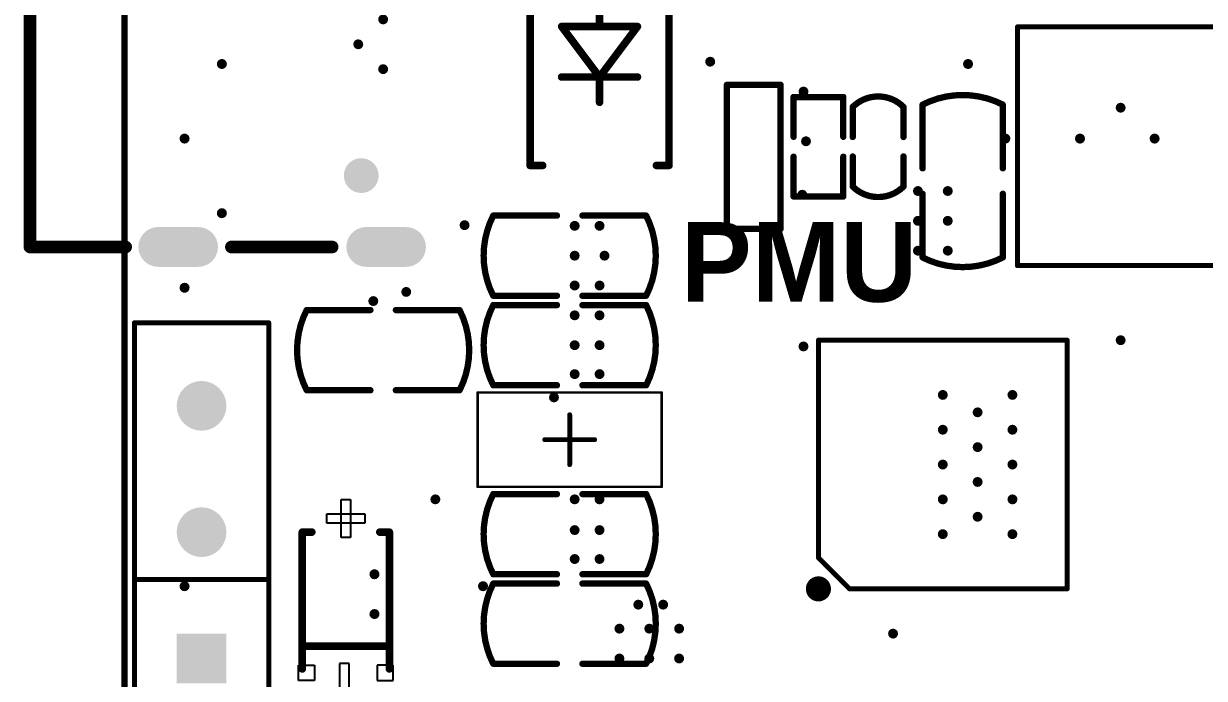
# Model space of a CAD drawing. Header units: millimetres. Extents: x -95 to 44, y -26 to 123.
# Drawn here: x -4.08 to 19.66, y 46.2 to 59.37 of the extents above; entities that cross this region are included whole.
import ezdxf

# ---------------------------------------------------------------- set-up
doc = ezdxf.new("R2010")
doc.units = ezdxf.units.MM
for name, color, linetype in [('KeepOutLayer', 6, 'Continuous'), ('Mechanical15', 56, 'Continuous'), ('MultiLayer', 9, 'Continuous'), ('PadHoleLayer', 156, 'Continuous'), ('TopOverlay', 2, 'Continuous'), ('ViaHoleLayer', 16, 'Continuous')]:
    doc.layers.add(name, color=color, linetype=linetype)
doc.styles.add('阿里巴巴普惠体 Heavy', font='', dxfattribs={"height": 0.2})
doc.styles.get('阿里巴巴普惠体 Heavy').set_extended_font_data('阿里巴巴普惠体 Heavy', bold=True)

# ---------------------------------------------------------------- blocks, each defined once
blk = doc.blocks.new('C0603_2')
at = {"layer": 'TopOverlay', "const_width": 0.127}
for points in [[(-1.537, -0.806, -0.239632), (-1.537, 0.806)], [(1.537, 0.806, -0.239632), (1.537, -0.806)]]:
    blk.add_lwpolyline(points, format="xyb", dxfattribs=at)
for points in [[(-1.537, 0.806), (-0.256, 0.806)], [(0.256, 0.806), (1.537, 0.806)], [(-1.537, -0.806), (-0.256, -0.806)], [(0.256, -0.806), (1.537, -0.806)]]:
    blk.add_lwpolyline(points, dxfattribs=at)
at = {"layer": 'TopOverlay', "const_width": 0.0635}
for points in [[(-1.568, 0.806, 1), (-1.505, 0.806, 1)], [(-1.568, 0.806, 1), (-1.505, 0.806, 1)], [(-0.288, 0.806, 1), (-0.224, 0.806, 1)], [(0.224, 0.806, 1), (0.288, 0.806, 1)], [(1.505, 0.806, 1), (1.568, 0.806, 1)], [(1.505, 0.806, 1), (1.568, 0.806, 1)], [(-1.568, -0.806, 1), (-1.505, -0.806, 1)], [(-1.568, -0.806, 1), (-1.505, -0.806, 1)], [(-0.288, -0.806, 1), (-0.224, -0.806, 1)], [(0.224, -0.806, 1), (0.288, -0.806, 1)], [(1.505, -0.806, 1), (1.568, -0.806, 1)], [(1.505, -0.806, 1), (1.568, -0.806, 1)]]:
    blk.add_lwpolyline(points, format="xyb", close=True, dxfattribs=at)
blk = doc.blocks.new('SW_2_3_3')
at = {"layer": 'MultiLayer'}
blk.add_hatch(color=9, dxfattribs=at).paths.add_polyline_path([(-3.04, -0.5), (-3.04, 0.5), (-2.04, 0.5), (-2.04, -0.5)])
h = blk.add_hatch(color=9, dxfattribs=at)
edge = h.paths.add_edge_path()
edge.add_arc((0, 0), 0.5, 0, 360)
h = blk.add_hatch(color=9, dxfattribs=at)
edge = h.paths.add_edge_path()
edge.add_arc((2.54, 0), 0.5, 0, 360)
at = {"layer": 'PadHoleLayer'}
h = blk.add_hatch(color=156, dxfattribs=at)
edge = h.paths.add_edge_path()
edge.add_arc((-2.54, 0), 0.4, 0, 360)
h = blk.add_hatch(color=156, dxfattribs=at)
edge = h.paths.add_edge_path()
edge.add_arc((0, 0), 0.4, 0, 360)
h = blk.add_hatch(color=156, dxfattribs=at)
edge = h.paths.add_edge_path()
edge.add_arc((2.54, 0), 0.4, 0, 360)
at = {"layer": 'TopOverlay', "const_width": 0.1}
for points in [[(-4.21, 1.35), (4.21, 1.35)], [(-4.21, 1.35), (-4.21, -1.35)], [(-0.95, 1.325), (-0.95, -1.35)], [(4.21, 1.35), (4.21, -1.35)], [(-4.21, -1.35), (4.2, -1.35)]]:
    blk.add_lwpolyline(points, dxfattribs=at)
at = {"layer": 'TopOverlay', "const_width": 0.05}
for points in [[(-4.235, 1.35, 1), (-4.185, 1.35, 1)], [(-4.235, 1.35, 1), (-4.185, 1.35, 1)], [(-0.975, 1.325, 1), (-0.925, 1.325, 1)], [(4.185, 1.35, 1), (4.235, 1.35, 1)], [(4.185, 1.35, 1), (4.235, 1.35, 1)], [(-4.235, -1.35, 1), (-4.185, -1.35, 1)], [(-4.235, -1.35, 1), (-4.185, -1.35, 1)], [(-0.975, -1.35, 1), (-0.925, -1.35, 1)], [(4.175, -1.35, 1), (4.225, -1.35, 1)], [(4.185, -1.35, 1), (4.235, -1.35, 1)]]:
    blk.add_lwpolyline(points, format="xyb", close=True, dxfattribs=at)
blk = doc.blocks.new('SOD_123FL_L2_7_W1_8_LS3_7_RD_8')
at = {"layer": 'Mechanical15'}
for p, q in [((1.555, -0.384), (1.555, 0.384)), ((1.555, 0.384), (1.747, 0.384)), ((1.747, 0.384), (1.747, -0.384)), ((-1.264, 0.127), (-2.032, 0.127)), ((-2.032, 0.127), (-2.032, -0.065)), ((-1.264, -0.065), (-1.264, 0.127)), ((1.267, 0.096), (2.035, 0.096)), ((1.267, -0.096), (1.267, 0.096)), ((2.035, 0.096), (2.035, -0.096)), ((-2.032, -0.065), (-1.264, -0.065)), ((2.035, -0.096), (1.267, -0.096)), ((1.747, -0.384), (1.555, -0.384))]:
    blk.add_line(p, q, dxfattribs=at)
at = {"layer": 'TopOverlay'}
for p, q in [((-1.605, 0.952), (-1.3, 0.952)), ((-1.605, 0.632), (-1.605, 0.952)), ((-1.3, 0.952), (-1.3, 0.632)), ((-1.3, 0.632), (-1.605, 0.632)), ((-1.3, -0.632), (-1.605, -0.632)), ((-1.605, -0.632), (-1.605, -0.952)), ((-1.3, -0.952), (-1.3, -0.632)), ((-1.605, -0.952), (-1.3, -0.952))]:
    blk.add_line(p, q, dxfattribs=at)
at = {"layer": 'TopOverlay', "const_width": 0.152}
for points in [[(-1.376, 0.876), (1.376, 0.876)], [(-0.917, 0.876), (-0.917, -0.876)], [(1.376, 0.876), (1.376, 0.683)], [(1.376, -0.683), (1.376, -0.876)], [(-1.376, -0.876), (1.376, -0.876)]]:
    blk.add_lwpolyline(points, dxfattribs=at)
at = {"layer": 'TopOverlay', "const_width": 0.0762}
for points in [[(-1.414, 0.876, 1), (-1.338, 0.876, 1)], [(-0.955, 0.876, 1), (-0.879, 0.876, 1)], [(1.338, 0.876, 1), (1.414, 0.876, 1)], [(1.338, 0.876, 1), (1.414, 0.876, 1)], [(1.338, 0.683, 1), (1.414, 0.683, 1)], [(1.338, -0.683, 1), (1.414, -0.683, 1)], [(-1.414, -0.876, 1), (-1.338, -0.876, 1)], [(-0.955, -0.876, 1), (-0.879, -0.876, 1)], [(1.338, -0.876, 1), (1.414, -0.876, 1)], [(1.338, -0.876, 1), (1.414, -0.876, 1)]]:
    blk.add_lwpolyline(points, format="xyb", close=True, dxfattribs=at)
blk = doc.blocks.new('INDUCT2012_13')
at = {"layer": 'Mechanical15'}
for points, const_width in [([(1.85, 0.95), (-1.85, 0.95)], 0.05), ([(-1.85, 0.95), (-1.85, -0.95)], 0.05), ([(1.85, 0.95), (1.85, -0.95)], 0.05), ([(0, 0.5), (0, -0.5)], 0.1), ([(0.5, 0), (-0.5, 0)], 0.1), ([(1.85, -0.95), (-1.85, -0.95)], 0.05)]:
    blk.add_lwpolyline(points, dxfattribs=dict(at, const_width=const_width))
for points, const_width in [([(-1.862, 0.95, 1), (-1.837, 0.95, 1)], 0.025), ([(-1.862, 0.95, 1), (-1.837, 0.95, 1)], 0.025), ([(1.838, 0.95, 1), (1.863, 0.95, 1)], 0.025), ([(1.838, 0.95, 1), (1.863, 0.95, 1)], 0.025), ([(-0.025, 0.5, 1), (0.025, 0.5, 1)], 0.05), ([(-0.525, 0, 1), (-0.475, 0, 1)], 0.05), ([(0.475, 0, 1), (0.525, 0, 1)], 0.05), ([(-0.025, -0.5, 1), (0.025, -0.5, 1)], 0.05), ([(-1.862, -0.95, 1), (-1.837, -0.95, 1)], 0.025), ([(-1.862, -0.95, 1), (-1.837, -0.95, 1)], 0.025), ([(1.838, -0.95, 1), (1.863, -0.95, 1)], 0.025), ([(1.838, -0.95, 1), (1.863, -0.95, 1)], 0.025)]:
    blk.add_lwpolyline(points, format="xyb", close=True, dxfattribs=dict(at, const_width=const_width))
blk = doc.blocks.new('DO_214AC_24')
at = {"layer": 'TopOverlay', "const_width": 0.1524}
for points in [[(2.286, 1.397), (-2.286, 1.397)], [(-2.286, 1.143), (-2.286, 1.397)], [(2.286, 1.143), (2.286, 1.397)], [(0.508, 0), (-0.508, 0.762)], [(-0.508, -0.762), (-0.508, 0.762)], [(0.508, -0.762), (0.508, 0.762)], [(-0.508, 0), (-1.016, 0)], [(-0.508, -0.762), (0.508, 0)], [(1.016, 0), (0.508, 0)], [(-2.286, -1.397), (-2.286, -1.143)], [(2.286, -1.397), (2.286, -1.143)], [(2.286, -1.397), (-2.286, -1.397)]]:
    blk.add_lwpolyline(points, dxfattribs=at)
at = {"layer": 'TopOverlay', "const_width": 0.0762}
for points in [[(-2.3241, 1.397, 1), (-2.2479, 1.397, 1)], [(-2.3241, 1.397, 1), (-2.2479, 1.397, 1)], [(2.2479, 1.397, 1), (2.3241, 1.397, 1)], [(2.2479, 1.397, 1), (2.3241, 1.397, 1)], [(-2.3241, 1.143, 1), (-2.2479, 1.143, 1)], [(2.2479, 1.143, 1), (2.3241, 1.143, 1)], [(-0.5461, 0.762, 1), (-0.4699, 0.762, 1)], [(-0.5461, 0.762, 1), (-0.4699, 0.762, 1)], [(0.4699, 0.762, 1), (0.5461, 0.762, 1)], [(-1.0541, 0, 1), (-0.9779, 0, 1)], [(-0.5461, 0, 1), (-0.4699, 0, 1)], [(0.4699, 0, 1), (0.5461, 0, 1)], [(0.4699, 0, 1), (0.5461, 0, 1)], [(0.4699, 0, 1), (0.5461, 0, 1)], [(0.9779, 0, 1), (1.0541, 0, 1)], [(-0.5461, -0.762, 1), (-0.4699, -0.762, 1)], [(-0.5461, -0.762, 1), (-0.4699, -0.762, 1)], [(0.4699, -0.762, 1), (0.5461, -0.762, 1)], [(-2.3241, -1.143, 1), (-2.2479, -1.143, 1)], [(2.2479, -1.143, 1), (2.3241, -1.143, 1)], [(-2.3241, -1.397, 1), (-2.2479, -1.397, 1)], [(-2.3241, -1.397, 1), (-2.2479, -1.397, 1)], [(2.2479, -1.397, 1), (2.3241, -1.397, 1)], [(2.2479, -1.397, 1), (2.3241, -1.397, 1)]]:
    blk.add_lwpolyline(points, format="xyb", close=True, dxfattribs=at)
blk = doc.blocks.new('QFN5_5_40_29')
at = {"layer": 'TopOverlay'}
for points, const_width in [([(-2.375, 2.5, 1), (-2.625, 2.5, 1)], 0.254), ([(-2.689, 2.5, 1), (-2.562, 2.5, 1)], 0.127), ([(-2.438, 2.5, 1), (-2.311, 2.5, 1)], 0.127), ([(-1.9, 2.5, 1), (-1.85, 2.5, 1)], 0.05), ([(-1.9, 2.5, 1), (-1.85, 2.5, 1)], 0.05), ([(2.475, 2.5, 1), (2.525, 2.5, 1)], 0.05), ([(2.475, 2.5, 1), (2.525, 2.5, 1)], 0.05), ([(-2.525, 1.875, 1), (-2.475, 1.875, 1)], 0.05), ([(-2.525, 1.875, 1), (-2.475, 1.875, 1)], 0.05), ([(-2.525, -2.5, 1), (-2.475, -2.5, 1)], 0.05), ([(-2.525, -2.5, 1), (-2.475, -2.5, 1)], 0.05), ([(2.475, -2.5, 1), (2.525, -2.5, 1)], 0.05), ([(2.475, -2.5, 1), (2.525, -2.5, 1)], 0.05)]:
    blk.add_lwpolyline(points, format="xyb", close=True, dxfattribs=dict(at, const_width=const_width))
at = {"layer": 'TopOverlay', "const_width": 0.1}
for points in [[(-1.875, 2.5), (-2.5, 1.875)], [(-1.875, 2.5), (2.5, 2.5)], [(2.5, 2.5), (2.5, -2.5)], [(-2.5, 1.875), (-2.5, -2.5)], [(-2.5, -2.5), (2.5, -2.5)]]:
    blk.add_lwpolyline(points, dxfattribs=at)
blk = doc.blocks.new('R0603_52')
at = {"layer": 'TopOverlay', "const_width": 0.127}
for points in [[(1.46, 0.54), (-1.435, 0.54)], [(-1.435, -0.54), (-1.435, 0.54)], [(1.46, -0.54), (1.46, 0.54)], [(1.46, -0.54), (-1.435, -0.54)]]:
    blk.add_lwpolyline(points, dxfattribs=at)
at = {"layer": 'TopOverlay', "const_width": 0.0635}
for points in [[(-1.467, 0.54, 1), (-1.403, 0.54, 1)], [(-1.467, 0.54, 1), (-1.403, 0.54, 1)], [(1.429, 0.54, 1), (1.492, 0.54, 1)], [(1.429, 0.54, 1), (1.492, 0.54, 1)], [(-1.467, -0.54, 1), (-1.403, -0.54, 1)], [(-1.467, -0.54, 1), (-1.403, -0.54, 1)], [(1.429, -0.54, 1), (1.492, -0.54, 1)], [(1.429, -0.54, 1), (1.492, -0.54, 1)]]:
    blk.add_lwpolyline(points, format="xyb", close=True, dxfattribs=at)
blk = doc.blocks.new('R0402_58')
at = {"layer": 'TopOverlay', "const_width": 0.127}
for points in [[(-0.51, 0.5), (-0.51, -0.5)], [(-0.478, 0.5), (0.29, 0.5)], [(0.69, 0.5), (1.472, 0.5)], [(1.49, 0.5), (1.49, -0.5)], [(-0.478, -0.5), (0.29, -0.5)], [(0.69, -0.5), (1.472, -0.5)]]:
    blk.add_lwpolyline(points, dxfattribs=at)
at = {"layer": 'TopOverlay', "const_width": 0.0635}
for points in [[(-0.542, 0.5, 1), (-0.478, 0.5, 1)], [(-0.51, 0.5, 1), (-0.446, 0.5, 1)], [(0.258, 0.5, 1), (0.322, 0.5, 1)], [(0.658, 0.5, 1), (0.722, 0.5, 1)], [(1.44, 0.5, 1), (1.504, 0.5, 1)], [(1.458, 0.5, 1), (1.522, 0.5, 1)], [(-0.542, -0.5, 1), (-0.478, -0.5, 1)], [(-0.51, -0.5, 1), (-0.446, -0.5, 1)], [(0.258, -0.5, 1), (0.322, -0.5, 1)], [(0.658, -0.5, 1), (0.722, -0.5, 1)], [(1.44, -0.5, 1), (1.504, -0.5, 1)], [(1.458, -0.5, 1), (1.522, -0.5, 1)]]:
    blk.add_lwpolyline(points, format="xyb", close=True, dxfattribs=at)
blk = doc.blocks.new('INDUCT0412_93')
at = {"layer": 'TopOverlay', "const_width": 0.1}
for points in [[(-2.4, 2.1), (-2.4, -2.1)], [(-2.4, 2.1), (2.4, 2.1)], [(2.4, 2.1), (2.4, -2.1)], [(-2.4, -2.1), (2.4, -2.1)]]:
    blk.add_lwpolyline(points, dxfattribs=at)
at = {"layer": 'TopOverlay', "const_width": 0.05}
for points in [[(-2.425, 2.1, 1), (-2.375, 2.1, 1)], [(-2.425, 2.1, 1), (-2.375, 2.1, 1)], [(2.375, 2.1, 1), (2.425, 2.1, 1)], [(2.375, 2.1, 1), (2.425, 2.1, 1)], [(-2.425, -2.1, 1), (-2.375, -2.1, 1)], [(-2.425, -2.1, 1), (-2.375, -2.1, 1)], [(2.375, -2.1, 1), (2.425, -2.1, 1)], [(2.375, -2.1, 1), (2.425, -2.1, 1)]]:
    blk.add_lwpolyline(points, format="xyb", close=True, dxfattribs=at)
blk = doc.blocks.new('TYPE_C_94')
at = {"layer": 'MultiLayer'}
h = blk.add_hatch(color=9, dxfattribs=at)
edge = h.paths.add_edge_path()
edge.add_arc((-4.325, -0.59), 0.4, 180, 360)
edge.add_line((-3.925, -0.59), (-3.925, 0.21))
edge.add_arc((-4.325, 0.21), 0.4, 0, 180)
edge.add_line((-4.725, 0.21), (-4.725, -0.59))
h = blk.add_hatch(color=9, dxfattribs=at)
edge = h.paths.add_edge_path()
edge.add_arc((4.325, -0.59), 0.4, 180, 360)
edge.add_line((4.725, -0.59), (4.725, 0.21))
edge.add_arc((4.325, 0.21), 0.4, 0, 180)
edge.add_line((3.925, 0.21), (3.925, -0.59))
h = blk.add_hatch(color=9, dxfattribs=at)
edge = h.paths.add_edge_path()
edge.add_arc((-2.89, -0.69), 0.35, 0, 360)
h = blk.add_hatch(color=9, dxfattribs=at)
edge = h.paths.add_edge_path()
edge.add_arc((2.89, -0.69), 0.35, 0, 360)
h = blk.add_hatch(color=9, dxfattribs=at)
edge = h.paths.add_edge_path()
edge.add_arc((-4.325, -4.77), 0.4, 180, 360)
edge.add_line((-3.925, -4.77), (-3.925, -3.97))
edge.add_arc((-4.325, -3.97), 0.4, 0, 180)
edge.add_line((-4.725, -3.97), (-4.725, -4.77))
h = blk.add_hatch(color=9, dxfattribs=at)
edge = h.paths.add_edge_path()
edge.add_arc((4.325, -4.77), 0.4, 180, 360)
edge.add_line((4.725, -4.77), (4.725, -3.97))
edge.add_arc((4.325, -3.97), 0.4, 0, 180)
edge.add_line((3.925, -3.97), (3.925, -4.77))
at = {"layer": 'PadHoleLayer'}
h = blk.add_hatch(color=156, dxfattribs=at)
edge = h.paths.add_edge_path()
edge.add_arc((-4.325, -0.54), 0.3, 180, 360)
edge.add_line((-4.025, -0.54), (-4.025, 0.16))
edge.add_arc((-4.325, 0.16), 0.3, 0, 180)
edge.add_line((-4.625, 0.16), (-4.625, -0.54))
h = blk.add_hatch(color=156, dxfattribs=at)
edge = h.paths.add_edge_path()
edge.add_arc((4.325, -0.54), 0.3, 180, 360)
edge.add_line((4.625, -0.54), (4.625, 0.16))
edge.add_arc((4.325, 0.16), 0.3, 0, 180)
edge.add_line((4.025, 0.16), (4.025, -0.54))
h = blk.add_hatch(color=156, dxfattribs=at)
edge = h.paths.add_edge_path()
edge.add_arc((-2.89, -0.69), 0.35, 0, 360)
h = blk.add_hatch(color=156, dxfattribs=at)
edge = h.paths.add_edge_path()
edge.add_arc((2.89, -0.69), 0.35, 0, 360)
h = blk.add_hatch(color=156, dxfattribs=at)
edge = h.paths.add_edge_path()
edge.add_arc((-4.325, -4.72), 0.3, 180, 360)
edge.add_line((-4.025, -4.72), (-4.025, -4.02))
edge.add_arc((-4.325, -4.02), 0.3, 0, 180)
edge.add_line((-4.625, -4.02), (-4.625, -4.72))
h = blk.add_hatch(color=156, dxfattribs=at)
edge = h.paths.add_edge_path()
edge.add_arc((4.325, -4.72), 0.3, 180, 360)
edge.add_line((4.625, -4.72), (4.625, -4.02))
edge.add_arc((4.325, -4.02), 0.3, 0, 180)
edge.add_line((4.025, -4.02), (4.025, -4.72))
at = {"layer": 'TopOverlay', "const_width": 0.254}
for points in [[(-4.325, -3.3), (-4.325, -1.275)], [(4.325, -3.3), (4.325, -1.275)], [(-4.325, -7.35), (-4.325, -5.425)], [(4.325, -7.35), (4.325, -5.425)], [(4.325, -7.35), (-4.325, -7.35)]]:
    blk.add_lwpolyline(points, dxfattribs=at)
at = {"layer": 'TopOverlay', "const_width": 0.127}
for points in [[(-4.389, -1.275, 1), (-4.262, -1.275, 1)], [(4.262, -1.275, 1), (4.389, -1.275, 1)], [(-4.389, -3.3, 1), (-4.262, -3.3, 1)], [(4.262, -3.3, 1), (4.389, -3.3, 1)], [(-4.389, -5.425, 1), (-4.262, -5.425, 1)], [(4.262, -5.425, 1), (4.389, -5.425, 1)], [(-4.389, -7.35, 1), (-4.262, -7.35, 1)], [(-4.389, -7.35, 1), (-4.262, -7.35, 1)], [(4.262, -7.35, 1), (4.389, -7.35, 1)], [(4.262, -7.35, 1), (4.389, -7.35, 1)]]:
    blk.add_lwpolyline(points, format="xyb", close=True, dxfattribs=at)
blk = doc.blocks.new('C0402_115')
at = {"layer": 'TopOverlay', "const_width": 0.127}
for points in [[(-0.31, -0.51, -0.414214), (-0.31, 0.51)], [(1.29, 0.51, -0.414214), (1.29, -0.51)]]:
    blk.add_lwpolyline(points, format="xyb", dxfattribs=at)
for points in [[(-0.31, 0.51), (0.294, 0.51)], [(0.686, 0.51), (1.29, 0.51)], [(-0.31, -0.51), (0.294, -0.51)], [(0.686, -0.51), (1.29, -0.51)]]:
    blk.add_lwpolyline(points, dxfattribs=at)
at = {"layer": 'TopOverlay', "const_width": 0.0635}
for points in [[(-0.342, 0.51, 1), (-0.278, 0.51, 1)], [(-0.342, 0.51, 1), (-0.278, 0.51, 1)], [(0.262, 0.51, 1), (0.326, 0.51, 1)], [(0.654, 0.51, 1), (0.718, 0.51, 1)], [(1.258, 0.51, 1), (1.322, 0.51, 1)], [(1.258, 0.51, 1), (1.322, 0.51, 1)], [(-0.342, -0.51, 1), (-0.278, -0.51, 1)], [(-0.342, -0.51, 1), (-0.278, -0.51, 1)], [(0.262, -0.51, 1), (0.326, -0.51, 1)], [(0.654, -0.51, 1), (0.718, -0.51, 1)], [(1.258, -0.51, 1), (1.322, -0.51, 1)], [(1.258, -0.51, 1), (1.322, -0.51, 1)]]:
    blk.add_lwpolyline(points, format="xyb", close=True, dxfattribs=at)
blk = doc.blocks.new('C0603_126')
at = {"layer": 'TopOverlay', "const_width": 0.127}
for points in [[(-1.537, -0.806, -0.239632), (-1.537, 0.806)], [(1.537, 0.806, -0.239632), (1.537, -0.806)]]:
    blk.add_lwpolyline(points, format="xyb", dxfattribs=at)
for points in [[(-1.537, 0.806), (-0.256, 0.806)], [(0.256, 0.806), (1.537, 0.806)], [(-1.537, -0.806), (-0.256, -0.806)], [(0.256, -0.806), (1.537, -0.806)]]:
    blk.add_lwpolyline(points, dxfattribs=at)
at = {"layer": 'TopOverlay', "const_width": 0.0635}
for points in [[(-1.568, 0.806, 1), (-1.505, 0.806, 1)], [(-1.568, 0.806, 1), (-1.505, 0.806, 1)], [(-0.288, 0.806, 1), (-0.224, 0.806, 1)], [(0.224, 0.806, 1), (0.288, 0.806, 1)], [(1.505, 0.806, 1), (1.568, 0.806, 1)], [(1.505, 0.806, 1), (1.568, 0.806, 1)], [(-1.568, -0.806, 1), (-1.505, -0.806, 1)], [(-1.568, -0.806, 1), (-1.505, -0.806, 1)], [(-0.288, -0.806, 1), (-0.224, -0.806, 1)], [(0.224, -0.806, 1), (0.288, -0.806, 1)], [(1.505, -0.806, 1), (1.568, -0.806, 1)], [(1.505, -0.806, 1), (1.568, -0.806, 1)]]:
    blk.add_lwpolyline(points, format="xyb", close=True, dxfattribs=at)
blk = doc.blocks.new('C0603_127')
at = {"layer": 'TopOverlay', "const_width": 0.127}
for points in [[(-1.537, -0.806, -0.239632), (-1.537, 0.806)], [(1.537, 0.806, -0.239632), (1.537, -0.806)]]:
    blk.add_lwpolyline(points, format="xyb", dxfattribs=at)
for points in [[(-0.256, 0.806), (-1.537, 0.806)], [(1.537, 0.806), (0.256, 0.806)], [(-0.256, -0.806), (-1.537, -0.806)], [(1.537, -0.806), (0.256, -0.806)]]:
    blk.add_lwpolyline(points, dxfattribs=at)
at = {"layer": 'TopOverlay', "const_width": 0.0635}
for points in [[(-1.568, 0.806, 1), (-1.505, 0.806, 1)], [(-1.568, 0.806, 1), (-1.505, 0.806, 1)], [(-0.288, 0.806, 1), (-0.224, 0.806, 1)], [(0.224, 0.806, 1), (0.288, 0.806, 1)], [(1.505, 0.806, 1), (1.568, 0.806, 1)], [(1.505, 0.806, 1), (1.568, 0.806, 1)], [(-1.568, -0.806, 1), (-1.505, -0.806, 1)], [(-1.568, -0.806, 1), (-1.505, -0.806, 1)], [(-0.288, -0.806, 1), (-0.224, -0.806, 1)], [(0.224, -0.806, 1), (0.288, -0.806, 1)], [(1.505, -0.806, 1), (1.568, -0.806, 1)], [(1.505, -0.806, 1), (1.568, -0.806, 1)]]:
    blk.add_lwpolyline(points, format="xyb", close=True, dxfattribs=at)
blk = doc.blocks.new('C0603_128')
at = {"layer": 'TopOverlay', "const_width": 0.127}
for points in [[(-1.537, -0.806, -0.239632), (-1.537, 0.806)], [(1.537, 0.806, -0.239632), (1.537, -0.806)]]:
    blk.add_lwpolyline(points, format="xyb", dxfattribs=at)
for points in [[(-0.256, 0.806), (-1.537, 0.806)], [(1.537, 0.806), (0.256, 0.806)], [(-0.256, -0.806), (-1.537, -0.806)], [(1.537, -0.806), (0.256, -0.806)]]:
    blk.add_lwpolyline(points, dxfattribs=at)
at = {"layer": 'TopOverlay', "const_width": 0.0635}
for points in [[(-1.568, 0.806, 1), (-1.505, 0.806, 1)], [(-1.568, 0.806, 1), (-1.505, 0.806, 1)], [(-0.288, 0.806, 1), (-0.224, 0.806, 1)], [(0.224, 0.806, 1), (0.288, 0.806, 1)], [(1.505, 0.806, 1), (1.568, 0.806, 1)], [(1.505, 0.806, 1), (1.568, 0.806, 1)], [(-1.568, -0.806, 1), (-1.505, -0.806, 1)], [(-1.568, -0.806, 1), (-1.505, -0.806, 1)], [(-0.288, -0.806, 1), (-0.224, -0.806, 1)], [(0.224, -0.806, 1), (0.288, -0.806, 1)], [(1.505, -0.806, 1), (1.568, -0.806, 1)], [(1.505, -0.806, 1), (1.568, -0.806, 1)]]:
    blk.add_lwpolyline(points, format="xyb", close=True, dxfattribs=at)
blk = doc.blocks.new('C0603_129')
at = {"layer": 'TopOverlay', "const_width": 0.127}
for points in [[(-1.537, -0.806, -0.239632), (-1.537, 0.806)], [(1.537, 0.806, -0.239632), (1.537, -0.806)]]:
    blk.add_lwpolyline(points, format="xyb", dxfattribs=at)
for points in [[(-0.256, 0.806), (-1.537, 0.806)], [(1.537, 0.806), (0.256, 0.806)], [(-0.256, -0.806), (-1.537, -0.806)], [(1.537, -0.806), (0.256, -0.806)]]:
    blk.add_lwpolyline(points, dxfattribs=at)
at = {"layer": 'TopOverlay', "const_width": 0.0635}
for points in [[(-1.568, 0.806, 1), (-1.505, 0.806, 1)], [(-1.568, 0.806, 1), (-1.505, 0.806, 1)], [(-0.288, 0.806, 1), (-0.224, 0.806, 1)], [(0.224, 0.806, 1), (0.288, 0.806, 1)], [(1.505, 0.806, 1), (1.568, 0.806, 1)], [(1.505, 0.806, 1), (1.568, 0.806, 1)], [(-1.568, -0.806, 1), (-1.505, -0.806, 1)], [(-1.568, -0.806, 1), (-1.505, -0.806, 1)], [(-0.288, -0.806, 1), (-0.224, -0.806, 1)], [(0.224, -0.806, 1), (0.288, -0.806, 1)], [(1.505, -0.806, 1), (1.568, -0.806, 1)], [(1.505, -0.806, 1), (1.568, -0.806, 1)]]:
    blk.add_lwpolyline(points, format="xyb", close=True, dxfattribs=at)
blk = doc.blocks.new('C0603_130')
at = {"layer": 'TopOverlay', "const_width": 0.127}
for points in [[(-1.537, -0.806, -0.239632), (-1.537, 0.806)], [(1.537, 0.806, -0.239632), (1.537, -0.806)]]:
    blk.add_lwpolyline(points, format="xyb", dxfattribs=at)
for points in [[(-0.256, 0.806), (-1.537, 0.806)], [(1.537, 0.806), (0.256, 0.806)], [(-0.256, -0.806), (-1.537, -0.806)], [(1.537, -0.806), (0.256, -0.806)]]:
    blk.add_lwpolyline(points, dxfattribs=at)
at = {"layer": 'TopOverlay', "const_width": 0.0635}
for points in [[(-1.568, 0.806, 1), (-1.505, 0.806, 1)], [(-1.568, 0.806, 1), (-1.505, 0.806, 1)], [(-0.288, 0.806, 1), (-0.224, 0.806, 1)], [(0.224, 0.806, 1), (0.288, 0.806, 1)], [(1.505, 0.806, 1), (1.568, 0.806, 1)], [(1.505, 0.806, 1), (1.568, 0.806, 1)], [(-1.568, -0.806, 1), (-1.505, -0.806, 1)], [(-1.568, -0.806, 1), (-1.505, -0.806, 1)], [(-0.288, -0.806, 1), (-0.224, -0.806, 1)], [(0.224, -0.806, 1), (0.288, -0.806, 1)], [(1.505, -0.806, 1), (1.568, -0.806, 1)], [(1.505, -0.806, 1), (1.568, -0.806, 1)]]:
    blk.add_lwpolyline(points, format="xyb", close=True, dxfattribs=at)

msp = doc.modelspace()

# ---------------------------------------------------------------- hatches: boundary and pattern name
at = {"layer": 'ViaHoleLayer'}
h = msp.add_hatch(color=16, dxfattribs=at)
edge = h.paths.add_edge_path()
edge.add_arc((3.15, 59.45), 0.1, 0, 360)
h = msp.add_hatch(color=16, dxfattribs=at)
edge = h.paths.add_edge_path()
edge.add_arc((2.65, 58.95), 0.1, 0, 360)
h = msp.add_hatch(color=16, dxfattribs=at)
edge = h.paths.add_edge_path()
edge.add_arc((-0.092, 58.554), 0.101, 0, 360)
h = msp.add_hatch(color=16, dxfattribs=at)
edge = h.paths.add_edge_path()
edge.add_arc((9.725, 58.6), 0.1, 0, 360)
h = msp.add_hatch(color=16, dxfattribs=at)
edge = h.paths.add_edge_path()
edge.add_arc((14.908, 58.554), 0.101, 0, 360)
h = msp.add_hatch(color=16, dxfattribs=at)
edge = h.paths.add_edge_path()
edge.add_arc((3.15, 58.45), 0.1, 0, 360)
h = msp.add_hatch(color=16, dxfattribs=at)
edge = h.paths.add_edge_path()
edge.add_arc((11.6, 58), 0.1, 0, 360)
h = msp.add_hatch(color=16, dxfattribs=at)
edge = h.paths.add_edge_path()
edge.add_arc((17.975, 57.675), 0.1, 0, 360)
h = msp.add_hatch(color=16, dxfattribs=at)
edge = h.paths.add_edge_path()
edge.add_arc((-0.842, 57.054), 0.101, 0, 360)
h = msp.add_hatch(color=16, dxfattribs=at)
edge = h.paths.add_edge_path()
edge.add_arc((11.65, 57), 0.1, 0, 360)
h = msp.add_hatch(color=16, dxfattribs=at)
edge = h.paths.add_edge_path()
edge.add_arc((15.658, 57.054), 0.101, 0, 360)
h = msp.add_hatch(color=16, dxfattribs=at)
edge = h.paths.add_edge_path()
edge.add_arc((17.158, 57.054), 0.101, 0, 360)
h = msp.add_hatch(color=16, dxfattribs=at)
edge = h.paths.add_edge_path()
edge.add_arc((18.658, 57.054), 0.101, 0, 360)
h = msp.add_hatch(color=16, dxfattribs=at)
edge = h.paths.add_edge_path()
edge.add_arc((11.575, 55.925), 0.1, 0, 360)
h = msp.add_hatch(color=16, dxfattribs=at)
edge = h.paths.add_edge_path()
edge.add_arc((13.9, 56), 0.1, 0, 360)
h = msp.add_hatch(color=16, dxfattribs=at)
edge = h.paths.add_edge_path()
edge.add_arc((14.5, 56), 0.1, 0, 360)
h = msp.add_hatch(color=16, dxfattribs=at)
edge = h.paths.add_edge_path()
edge.add_arc((-0.092, 55.554), 0.101, 0, 360)
h = msp.add_hatch(color=16, dxfattribs=at)
edge = h.paths.add_edge_path()
edge.add_arc((4.787, 55.313), 0.1, 0, 360)
h = msp.add_hatch(color=16, dxfattribs=at)
edge = h.paths.add_edge_path()
edge.add_arc((7, 55.3), 0.1, 0, 360)
h = msp.add_hatch(color=16, dxfattribs=at)
edge = h.paths.add_edge_path()
edge.add_arc((7.5, 55.3), 0.1, 0, 360)
h = msp.add_hatch(color=16, dxfattribs=at)
edge = h.paths.add_edge_path()
edge.add_arc((13.9, 55.4), 0.1, 0, 360)
h = msp.add_hatch(color=16, dxfattribs=at)
edge = h.paths.add_edge_path()
edge.add_arc((14.5, 55.4), 0.1, 0, 360)
h = msp.add_hatch(color=16, dxfattribs=at)
edge = h.paths.add_edge_path()
edge.add_arc((13.9, 54.8), 0.1, 0, 360)
h = msp.add_hatch(color=16, dxfattribs=at)
edge = h.paths.add_edge_path()
edge.add_arc((14.5, 54.8), 0.1, 0, 360)
h = msp.add_hatch(color=16, dxfattribs=at)
edge = h.paths.add_edge_path()
edge.add_arc((7, 54.7), 0.1, 0, 360)
h = msp.add_hatch(color=16, dxfattribs=at)
edge = h.paths.add_edge_path()
edge.add_arc((7.6, 54.7), 0.1, 0, 360)
h = msp.add_hatch(color=16, dxfattribs=at)
edge = h.paths.add_edge_path()
edge.add_arc((-0.842, 54.054), 0.101, 0, 360)
h = msp.add_hatch(color=16, dxfattribs=at)
edge = h.paths.add_edge_path()
edge.add_arc((7, 54.1), 0.1, 0, 360)
h = msp.add_hatch(color=16, dxfattribs=at)
edge = h.paths.add_edge_path()
edge.add_arc((7.5, 54.1), 0.1, 0, 360)
h = msp.add_hatch(color=16, dxfattribs=at)
edge = h.paths.add_edge_path()
edge.add_arc((2.952, 53.787), 0.1, 0, 360)
h = msp.add_hatch(color=16, dxfattribs=at)
edge = h.paths.add_edge_path()
edge.add_arc((3.614, 53.971), 0.1, 0, 360)
h = msp.add_hatch(color=16, dxfattribs=at)
edge = h.paths.add_edge_path()
edge.add_arc((7, 53.5), 0.1, 0, 360)
h = msp.add_hatch(color=16, dxfattribs=at)
edge = h.paths.add_edge_path()
edge.add_arc((7.5, 53.5), 0.1, 0, 360)
h = msp.add_hatch(color=16, dxfattribs=at)
edge = h.paths.add_edge_path()
edge.add_arc((7, 52.9), 0.1, 0, 360)
h = msp.add_hatch(color=16, dxfattribs=at)
edge = h.paths.add_edge_path()
edge.add_arc((7.5, 52.9), 0.1, 0, 360)
h = msp.add_hatch(color=16, dxfattribs=at)
edge = h.paths.add_edge_path()
edge.add_arc((11.6, 52.875), 0.1, 0, 360)
h = msp.add_hatch(color=16, dxfattribs=at)
edge = h.paths.add_edge_path()
edge.add_arc((17.975, 53), 0.1, 0, 360)
h = msp.add_hatch(color=16, dxfattribs=at)
edge = h.paths.add_edge_path()
edge.add_arc((7, 52.318), 0.1, 0, 360)
h = msp.add_hatch(color=16, dxfattribs=at)
edge = h.paths.add_edge_path()
edge.add_arc((7.5, 52.318), 0.1, 0, 360)
h = msp.add_hatch(color=16, dxfattribs=at)
edge = h.paths.add_edge_path()
edge.add_arc((14.4, 51.9), 0.1, 0, 360)
h = msp.add_hatch(color=16, dxfattribs=at)
edge = h.paths.add_edge_path()
edge.add_arc((15.8, 51.9), 0.1, 0, 360)
h = msp.add_hatch(color=16, dxfattribs=at)
edge = h.paths.add_edge_path()
edge.add_arc((6.584, 51.85), 0.1, 0, 360)
h = msp.add_hatch(color=16, dxfattribs=at)
edge = h.paths.add_edge_path()
edge.add_arc((15.1, 51.55), 0.1, 0, 360)
h = msp.add_hatch(color=16, dxfattribs=at)
edge = h.paths.add_edge_path()
edge.add_arc((14.4, 51.2), 0.1, 0, 360)
h = msp.add_hatch(color=16, dxfattribs=at)
edge = h.paths.add_edge_path()
edge.add_arc((15.8, 51.2), 0.1, 0, 360)
h = msp.add_hatch(color=16, dxfattribs=at)
edge = h.paths.add_edge_path()
edge.add_arc((15.1, 50.85), 0.1, 0, 360)
h = msp.add_hatch(color=16, dxfattribs=at)
edge = h.paths.add_edge_path()
edge.add_arc((14.4, 50.5), 0.1, 0, 360)
h = msp.add_hatch(color=16, dxfattribs=at)
edge = h.paths.add_edge_path()
edge.add_arc((15.8, 50.5), 0.1, 0, 360)
h = msp.add_hatch(color=16, dxfattribs=at)
edge = h.paths.add_edge_path()
edge.add_arc((15.1, 50.15), 0.1, 0, 360)
h = msp.add_hatch(color=16, dxfattribs=at)
edge = h.paths.add_edge_path()
edge.add_arc((4.2, 49.8), 0.1, 0, 360)
h = msp.add_hatch(color=16, dxfattribs=at)
edge = h.paths.add_edge_path()
edge.add_arc((7, 49.8), 0.1, 0, 360)
h = msp.add_hatch(color=16, dxfattribs=at)
edge = h.paths.add_edge_path()
edge.add_arc((7.5, 49.8), 0.1, 0, 360)
h = msp.add_hatch(color=16, dxfattribs=at)
edge = h.paths.add_edge_path()
edge.add_arc((14.4, 49.8), 0.1, 0, 360)
h = msp.add_hatch(color=16, dxfattribs=at)
edge = h.paths.add_edge_path()
edge.add_arc((15.8, 49.8), 0.1, 0, 360)
h = msp.add_hatch(color=16, dxfattribs=at)
edge = h.paths.add_edge_path()
edge.add_arc((15.1, 49.45), 0.1, 0, 360)
h = msp.add_hatch(color=16, dxfattribs=at)
edge = h.paths.add_edge_path()
edge.add_arc((7, 49.182), 0.1, 0, 360)
h = msp.add_hatch(color=16, dxfattribs=at)
edge = h.paths.add_edge_path()
edge.add_arc((7.5, 49.182), 0.1, 0, 360)
h = msp.add_hatch(color=16, dxfattribs=at)
edge = h.paths.add_edge_path()
edge.add_arc((14.4, 49.1), 0.1, 0, 360)
h = msp.add_hatch(color=16, dxfattribs=at)
edge = h.paths.add_edge_path()
edge.add_arc((15.8, 49.1), 0.1, 0, 360)
h = msp.add_hatch(color=16, dxfattribs=at)
edge = h.paths.add_edge_path()
edge.add_arc((7, 48.6), 0.1, 0, 360)
h = msp.add_hatch(color=16, dxfattribs=at)
edge = h.paths.add_edge_path()
edge.add_arc((7.5, 48.6), 0.1, 0, 360)
h = msp.add_hatch(color=16, dxfattribs=at)
edge = h.paths.add_edge_path()
edge.add_arc((2.976, 48.294), 0.101, 0, 360)
h = msp.add_hatch(color=16, dxfattribs=at)
edge = h.paths.add_edge_path()
edge.add_arc((-0.842, 48.054), 0.101, 0, 360)
h = msp.add_hatch(color=16, dxfattribs=at)
edge = h.paths.add_edge_path()
edge.add_arc((5.158, 48.054), 0.101, 0, 360)
h = msp.add_hatch(color=16, dxfattribs=at)
edge = h.paths.add_edge_path()
edge.add_arc((12, 48), 0.1, 0, 360)
h = msp.add_hatch(color=16, dxfattribs=at)
edge = h.paths.add_edge_path()
edge.add_arc((8.279, 47.683), 0.1, 0, 360)
h = msp.add_hatch(color=16, dxfattribs=at)
edge = h.paths.add_edge_path()
edge.add_arc((8.779, 47.683), 0.1, 0, 360)
h = msp.add_hatch(color=16, dxfattribs=at)
edge = h.paths.add_edge_path()
edge.add_arc((2.976, 47.494), 0.101, 0, 360)
h = msp.add_hatch(color=16, dxfattribs=at)
edge = h.paths.add_edge_path()
edge.add_arc((7.9, 47.2), 0.1, 0, 360)
h = msp.add_hatch(color=16, dxfattribs=at)
edge = h.paths.add_edge_path()
edge.add_arc((8.5, 47.2), 0.1, 0, 360)
h = msp.add_hatch(color=16, dxfattribs=at)
edge = h.paths.add_edge_path()
edge.add_arc((9.1, 47.2), 0.1, 0, 360)
h = msp.add_hatch(color=16, dxfattribs=at)
edge = h.paths.add_edge_path()
edge.add_arc((13.4, 47.1), 0.1, 0, 360)
h = msp.add_hatch(color=16, dxfattribs=at)
edge = h.paths.add_edge_path()
edge.add_arc((7.9, 46.6), 0.1, 0, 360)
h = msp.add_hatch(color=16, dxfattribs=at)
edge = h.paths.add_edge_path()
edge.add_arc((8.5, 46.6), 0.1, 0, 360)
h = msp.add_hatch(color=16, dxfattribs=at)
edge = h.paths.add_edge_path()
edge.add_arc((9.1, 46.6), 0.1, 0, 360)

# ---------------------------------------------------------------- linework, layer by layer
at = {"layer": 'KeepOutLayer', "const_width": 0.127}
msp.add_lwpolyline([(-2.047, 2.032), (-2.047, 108.503)], dxfattribs=at)

# ---------------------------------------------------------------- block references
for name, p, rotation in [('TYPE_C_94', (3.4, 59.2), 270), ('DO_214AC_24', (7.5, 58.8), 270), ('INDUCT0412_93', (18, 56.9), 90), ('R0603_52', (10.6, 56.7), 270), ('R0402_58', (11.9, 56.4), 90), ('C0402_115', (13.1, 56.4), 90), ('C0603_126', (14.8, 56.2), 90), ('C0603_127', (6.9, 54.7), 180), ('C0603_128', (6.9, 52.9), 180), ('SW_2_3_3', (-0.5, 49.14), 90), ('QFN5_5_40_29', (14.4, 50.5), 90), ('INDUCT2012_13', (6.9, 51), 180), ('C0603_129', (6.9, 49.1), 180), ('SOD_123FL_L2_7_W1_8_LS3_7_RD_8', (2.4, 47.765), 90), ('C0603_130', (6.9, 47.3), 180)]:
    msp.add_blockref(name, p, dxfattribs=dict(rotation=rotation))
msp.add_blockref('C0603_2', (3.15, 52.8))

# ---------------------------------------------------------------- texts
at = {"layer": 'TopOverlay', "style": '阿里巴巴普惠体 Heavy'}
msp.add_text('PMU', height=1.6, rotation=360, dxfattribs=at).set_placement((9.132, 53.774))

doc.saveas('drawing.dxf')
